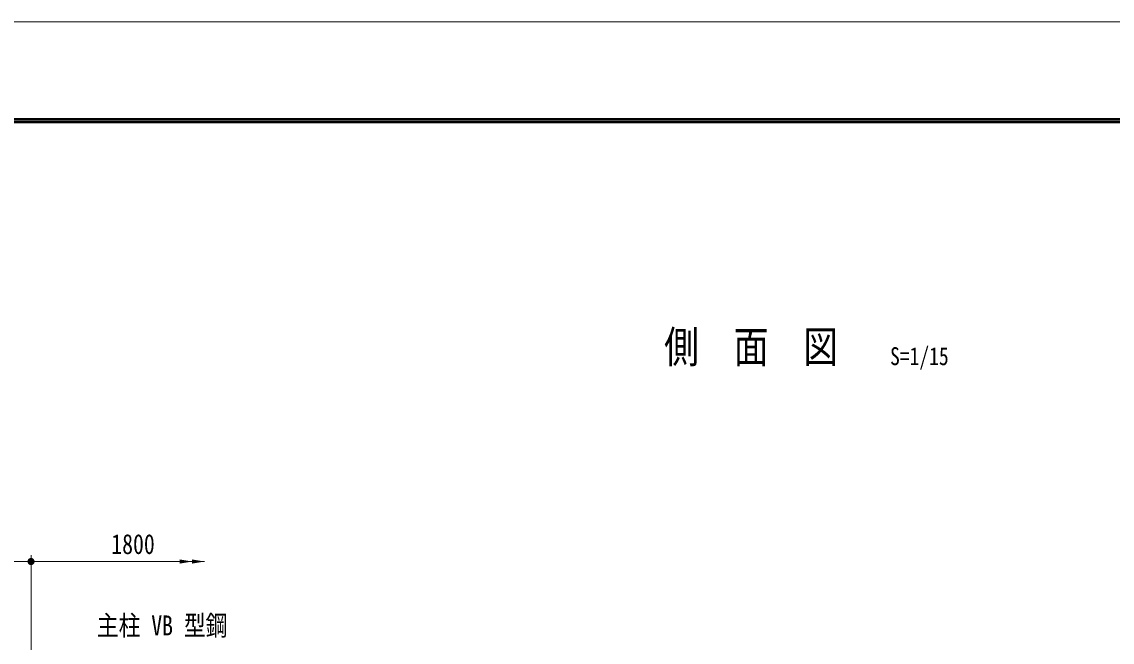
# Model space of a CAD drawing. Units: millimetres, scale not verified. Extents: x -4455 to 4455, y -3150 to 3150.
# Drawn here: x -1515 to 1118, y 1653 to 3150 of the extents above; entities that cross this region are included whole.
import ezdxf
from ezdxf.enums import TextEntityAlignment as Align

# ---------------------------------------------------------------- set-up
doc = ezdxf.new("R2010")
doc.units = ezdxf.units.MM
doc.header["$LTSCALE"] = 30
for name, color, linetype, lineweight in [('0-0_D-STR-TXT', 3, 'Continuous', 13), ('0-3_D-STR-DIM', 1, 'Continuous', 18), ('0-B_SUNPOU', 1, 'Continuous', 18), ('1-1_D-TTL', 7, 'Continuous', 9)]:
    doc.layers.add(name, color=color, linetype=linetype, lineweight=lineweight)
doc.layers.add('0-8_D-TTL-TXT', color=7, linetype='Continuous')
doc.styles.add('ＭＳ ゴシック', font='')
doc.styles.get('ＭＳ ゴシック').set_extended_font_data('MS Gothic')

# ---------------------------------------------------------------- blocks, each defined once
blk = doc.blocks.new('M1')
at = {"layer": '0-B_SUNPOU'}
blk.add_line((-7.5, 0), (-57.86, 0), dxfattribs=at)
for points in [[(0, 0), (-7.5, 0), (-7.44, 0.94)], [(0, 0), (-7.44, -0.94), (-7.5, 0)], [(0, 0), (-7.44, 0.94), (-7.26, 1.87)], [(0, 0), (-7.26, -1.87), (-7.44, -0.94)], [(0, 0), (-7.26, 1.87), (-6.97, 2.76)], [(0, 0), (-6.97, -2.76), (-7.26, -1.87)], [(0, 0), (-6.97, 2.76), (-6.57, 3.61)], [(0, 0), (-6.57, -3.61), (-6.97, -2.76)], [(0, 0), (-6.57, 3.61), (-6.07, 4.41)], [(0, 0), (-6.07, -4.41), (-6.57, -3.61)], [(0, 0), (-6.07, 4.41), (-5.47, 5.13)], [(0, 0), (-5.47, -5.13), (-6.07, -4.41)], [(0, 0), (-5.47, 5.13), (-4.78, 5.78)], [(0, 0), (-4.78, -5.78), (-5.47, -5.13)], [(0, 0), (-4.78, 5.78), (-4.02, 6.33)], [(0, 0), (-4.02, -6.33), (-4.78, -5.78)], [(0, 0), (-4.02, 6.33), (-3.19, 6.79)], [(0, 0), (-3.19, -6.79), (-4.02, -6.33)], [(0, 0), (-3.19, 6.79), (-2.32, 7.13)], [(0, 0), (-2.32, -7.13), (-3.19, -6.79)], [(0, 0), (-2.32, 7.13), (-1.41, 7.37)], [(0, 0), (-1.41, -7.37), (-2.32, -7.13)], [(0, 0), (-1.41, 7.37), (-0.47, 7.49)], [(0, 0), (-0.47, -7.49), (-1.41, -7.37)], [(0, 0), (-0.47, 7.49), (0.47, 7.49)], [(0, 0), (0.47, -7.49), (-0.47, -7.49)], [(0, 0), (0.47, 7.49), (1.41, 7.37)], [(0, 0), (1.41, 7.37), (2.32, 7.13)], [(0, 0), (2.32, 7.13), (3.19, 6.79)], [(0, 0), (3.19, 6.79), (4.02, 6.33)], [(0, 0), (4.02, 6.33), (4.78, 5.78)], [(0, 0), (4.78, 5.78), (5.47, 5.13)], [(0, 0), (5.47, 5.13), (6.07, 4.41)], [(0, 0), (6.07, 4.41), (6.57, 3.61)], [(0, 0), (6.57, 3.61), (6.97, 2.76)], [(0, 0), (6.97, 2.76), (7.26, 1.87)], [(0, 0), (7.26, 1.87), (7.44, 0.94)], [(0, 0), (7.44, 0.94), (7.5, 0)], [(0, 0), (1.41, -7.37), (0.47, -7.49)], [(0, 0), (2.32, -7.13), (1.41, -7.37)], [(0, 0), (3.19, -6.79), (2.32, -7.13)], [(0, 0), (4.02, -6.33), (3.19, -6.79)], [(0, 0), (4.78, -5.78), (4.02, -6.33)], [(0, 0), (5.47, -5.13), (4.78, -5.78)], [(0, 0), (6.07, -4.41), (5.47, -5.13)], [(0, 0), (6.57, -3.61), (6.07, -4.41)], [(0, 0), (6.97, -2.76), (6.57, -3.61)], [(0, 0), (7.26, -1.87), (6.97, -2.76)], [(0, 0), (7.44, -0.94), (7.26, -1.87)], [(0, 0), (7.5, 0), (7.44, -0.94)]]:
    blk.add_solid(points, dxfattribs=at)

msp = doc.modelspace()

# ---------------------------------------------------------------- linework, layer by layer
at = {"layer": '0-3_D-STR-DIM'}
msp.add_line((-1493.02, 1603.53), (-1493.02, 1862.89), dxfattribs=at)
at = {"layer": '0-3_D-STR-DIM', "lineweight": 13}
for p, q in [((-1488.59, 1847.89), (-1101.66, 1847.89)), ((-1093.62, 1847.89), (-1135.46, 1847.89))]:
    msp.add_line(p, q, dxfattribs=at)
at = {"layer": '0-3_D-STR-DIM', "color": 7, "lineweight": 9}
for p, q in [((-1160.22, 1847.89), (-1105.59, 1847.89)), ((-1128.68, 1847.89), (-1074.05, 1847.89))]:
    msp.add_line(p, q, dxfattribs=at)
at = {"layer": '0-3_D-STR-DIM', "color": 7}
for points in [[(-1134.05, 1852.89), (-1134.05, 1842.89), (-1104.05, 1847.89)], [(-1104.05, 1852.89), (-1104.05, 1842.89), (-1074.05, 1847.89)]]:
    msp.add_solid(points, dxfattribs=at)
at = {"layer": '1-1_D-TTL', "color": 2, "lineweight": 18}
msp.add_lwpolyline([(-4454.62, 3150.24), (4455.08, 3150.24), (4455.08, -3150.19), (-4454.62, -3150.19)], close=True, dxfattribs=at)
at = {"layer": '1-1_D-TTL'}
for points in [[(-4168.24, 2916.89), (4168.69, 2916.89), (4168.69, -2916.84), (-4168.24, -2916.84)], [(-4165.59, 2914.24), (4166.04, 2914.24), (4166.04, -2914.19), (-4165.59, -2914.19)], [(-4162.93, 2911.59), (4163.39, 2911.59), (4163.39, -2911.54), (-4162.93, -2911.54)], [(-4160.28, 2908.94), (4160.74, 2908.94), (4160.74, -2908.88), (-4160.28, -2908.88)], [(-4157.63, 2906.28), (4158.09, 2906.28), (4158.09, -2906.23), (-4157.63, -2906.23)]]:
    msp.add_lwpolyline(points, close=True, dxfattribs=at)

# ---------------------------------------------------------------- block references
at = {"layer": '0-3_D-STR-DIM', "xscale": 1.15, "yscale": 1.15}
msp.add_blockref('M1', (-1493.02, 1847.89), dxfattribs=at)

# ---------------------------------------------------------------- texts
at = {"layer": '0-0_D-STR-TXT', "style": 'ＭＳ ゴシック', "width": 0.8}
msp.add_text('主柱 VB 型鋼', height=48.17, dxfattribs=at).set_placement((-1333.94, 1655.08), align=Align.BOTTOM_LEFT)
at = {"layer": '0-3_D-STR-DIM', "color": 3, "style": 'ＭＳ ゴシック', "width": 0.8}
msp.add_text('1800', height=48.17, dxfattribs=at).set_placement((-1299.12, 1851.55), align=Align.BOTTOM_LEFT)
at = {"layer": '0-8_D-TTL-TXT', "style": 'ＭＳ ゴシック', "width": 0.8}
msp.add_text('側\u3000面\u3000図', height=76.98, dxfattribs=at).set_placement((35.66, 2304.4), align=Align.BOTTOM_LEFT)
at = {"layer": '0-8_D-TTL-TXT', "color": 3, "style": 'ＭＳ ゴシック', "width": 0.8}
msp.add_text('S=1/15', height=43.33, dxfattribs=at).set_placement((581.25, 2308.78), align=Align.BOTTOM_LEFT)

doc.saveas('drawing.dxf')
